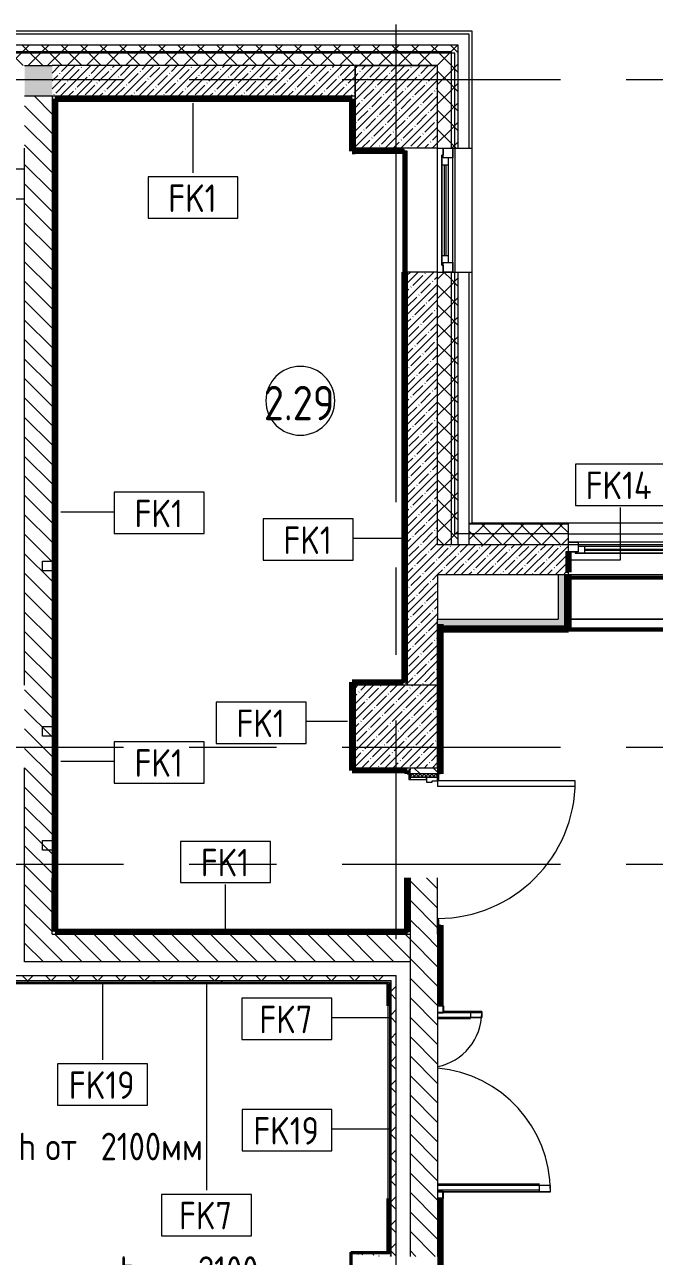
# Model space of a CAD drawing. Header units: millimetres. Extents: x -3245 to 186632, y -8553 to 29000.
# Drawn here: x 30610 to 35184, y 18450 to 27398 of the extents above; entities that cross this region are included whole.
import ezdxf

# ---------------------------------------------------------------- set-up
doc = ezdxf.new("R2010")
doc.units = ezdxf.units.MM
doc.linetypes.add('Осевая', pattern=[3175, 635, -476.25, 1587.5, -476.25])
for name, color, linetype, lineweight in [('A-AREA-IDEN', 7, 'Continuous', 9), ('A-DETL-GENF', 7, 'Continuous', 9), ('A-DOOR', 7, 'Continuous', 9), ('A-DOOR-1', 7, 'Continuous', 13), ('A-DOOR-FRAM', 7, 'Continuous', 13), ('A-DOOR-FRAM-1', 7, 'Continuous', 9), ('A-GLAZ', 7, 'Continuous', 9), ('A-GLAZ-1', 7, 'Continuous', 13), ('A-GLAZ-CWMG', 7, 'Continuous', 9), ('A-GLAZ-CWMG-1', 7, 'Continuous', 25), ('A-WALL', 7, 'Continuous', 9), ('A-WALL-IDEN', 7, 'Continuous', 9), ('G-ANNO-TEXT', 7, 'Continuous', 9), ('I-WALL', 7, 'Continuous', 9), ('S-COLS', 7, 'Continuous', 9), ('Оси', 7, 'Continuous', 9), ('Оси-2', 7, 'Осевая', 9)]:
    doc.layers.add(name, color=color, linetype=linetype, lineweight=lineweight)
for name, color, linetype, lineweight, true_color in [('A-WALL-1', 7, 'Continuous', 9, 0xc0c0c0), ('A-WALL-4', 7, 'Continuous', 9, 0xff80c0), ('I-WALL-10', 7, 'Continuous', 80, 0xff80c0), ('I-WALL-11', 7, 'Continuous', 53, 0xff80c0), ('I-WALL-12', 7, 'Continuous', 35, 0xff8000), ('I-WALL-2', 7, 'Continuous', 9, 0xff8000), ('I-WALL-23', 7, 'Continuous', 80, 0xffd2ff), ('I-WALL-5', 7, 'Continuous', 9, 0xc0c0c0), ('S-WALL-ANLY', 7, 'Continuous', 13, 0x008040), ('S-WALL-ANLY-1', 7, 'Continuous', 5, 0x008040)]:
    doc.layers.add(name, color=color, linetype=linetype, lineweight=lineweight, true_color=true_color)
doc.styles.add('GOST Common', font='GOST_Common.ttf', dxfattribs={"width": 0.9, "height": 200})
doc.styles.add('GOST Common_1', font='GOST_Common.ttf', dxfattribs={"width": 0.9, "height": 250})
pattern_1 = [(45, (0, 0), (-70.71068, 70.71068), []), (135, (0, 0), (-70.71068, -70.71068), [])]
pattern_2 = [(45, (0, 0), (-57.02463, 57.02463), []), (45, (57.025, 0), (-57.02463, 57.02463), [100.806, -20.161, 3.353, -16.808])]
pattern_3 = [(135, (0, 0), (-70.71068, -70.71068), [])]
pattern_4 = [(0, (0, 0), (121.92, 30.48), [10.058, -81.382, 10.058, -81.382, -487.68]), (0, (0, 0), (121.92, 30.48), [-182.88, 10.058, -172.822, 10.058, -81.382, -213.36]), (0, (0, 0), (121.92, 30.48), [-457.2, 10.058, -50.902, 10.058, -142.342]), (120, (45.72, 15.24), (-87.356454, 90.345817), [10.058, -81.382, 10.058, -81.382, -487.68]), (120, (45.72, 15.24), (-87.356454, 90.345817), [-182.88, 10.058, -172.822, 10.058, -81.382, -213.36]), (120, (45.72, 15.24), (-87.356454, 90.345817), [-457.2, 10.058, -50.902, 10.058, -142.342]), (240, (60.96, 76.2), (-34.563546, -120.825817), [10.058, -81.382, 10.058, -81.382, -487.68]), (240, (60.96, 76.2), (-34.563546, -120.825817), [-182.88, 10.058, -172.822, 10.058, -81.382, -213.36]), (240, (60.96, 76.2), (-34.563546, -120.825817), [-457.2, 10.058, -50.902, 10.058, -142.342])]
pattern_5 = [(0, (0, 0), (406.4, 101.6), [33.528, -271.272, 33.528, -271.272, -1625.6]), (0, (0, 0), (406.4, 101.6), [-609.6, 33.528, -576.072, 33.528, -271.272, -711.2]), (0, (0, 0), (406.4, 101.6), [-1524, 33.528, -169.672, 33.528, -474.472]), (120, (152.4, 50.8), (-291.18818, 301.15272), [33.528, -271.272, 33.528, -271.272, -1625.6]), (120, (152.4, 50.8), (-291.18818, 301.15272), [-609.6, 33.528, -576.072, 33.528, -271.272, -711.2]), (120, (152.4, 50.8), (-291.18818, 301.15272), [-1524, 33.528, -169.672, 33.528, -474.472]), (240, (203.2, 254), (-115.21182, -402.75272), [33.528, -271.272, 33.528, -271.272, -1625.6]), (240, (203.2, 254), (-115.21182, -402.75272), [-609.6, 33.528, -576.072, 33.528, -271.272, -711.2]), (240, (203.2, 254), (-115.21182, -402.75272), [-1524, 33.528, -169.672, 33.528, -474.472])]
pattern_6 = [(135, (0, 0), (-84.8528, -84.8528), []), (225, (0, 0), (84.8528, -84.8528), [])]
pattern_7 = [(45, (0, 0), (-106.066, 106.066), []), (135, (0, 0), (-106.066, -106.066), [])]

# ---------------------------------------------------------------- blocks, each defined once
blk = doc.blocks.new('120_Окно_СКБ_2Ст - 120_Окно_СКБ_2Ст 3100х2500 _мал_створка слева_ 2-V39-План отделки стен 2 этажа в осях 1-12')
at = {"layer": 'A-GLAZ'}
for p, q in [((1550, -57), (-1550, -57)), ((-1549.8, -127), (-1500, -127)), ((-1430, -107), (600, -107)), ((600, -117), (-1430, -117)), ((670, -127), (700, -127)), ((770, -107), (1430, -107)), ((1430, -117), (770, -117)), ((1500, -127), (1530, -127))]:
    blk.add_line(p, q, dxfattribs=at)
at = {"layer": 'A-GLAZ-1'}
for p, q in [((-1550, -127), (-1550, -57)), ((-1550, -57), (-1480, -57)), ((-1480, -57), (-1480, -127)), ((650, -87), (-1480, -87)), ((-1480, -87), (-1480, -127)), ((-1430, -137), (-1430, -87)), ((600, -137), (600, -87)), ((650, -127), (650, -57)), ((650, -57), (720, -57)), ((650, -127), (650, -87)), ((720, -57), (720, -127)), ((1480, -87), (720, -87)), ((720, -87), (720, -127)), ((770, -137), (770, -87)), ((1430, -137), (1430, -87)), ((1480, -127), (1480, -57)), ((1480, -57), (1550, -57)), ((1480, -127), (1480, -87)), ((1550, -57), (1550, -127)), ((-1480, -127), (-1550, -127)), ((-1480, -127), (-1500, -127)), ((-1500, -127), (-1500, -137)), ((-1500, -137), (670, -137)), ((670, -137), (-1500, -137)), ((720, -127), (650, -127)), ((670, -127), (650, -127)), ((670, -137), (670, -127)), ((720, -127), (700, -127)), ((700, -127), (700, -137)), ((700, -137), (1500, -137)), ((1500, -137), (700, -137)), ((1550, -127), (1480, -127)), ((1500, -127), (1480, -127)), ((1500, -137), (1500, -127))]:
    blk.add_line(p, q, dxfattribs=at)
blk = doc.blocks.new('120_Окно_СКБ_1Ст - 120_Окно_СКБ_1Ст 900х2500_h_-19906774-План отделки стен 2 этажа в осях 1-12')
at = {"layer": 'A-GLAZ'}
for p, q in [((450, -5), (-450, -5)), ((-450, -75), (-400, -75)), ((-330, -55), (330, -55)), ((330, -65), (-330, -65)), ((400, -75), (450, -75))]:
    blk.add_line(p, q, dxfattribs=at)
at = {"layer": 'A-GLAZ-1'}
for p, q in [((-450, -75), (-450, -5)), ((-450, -5), (-380, -5)), ((-380, -75), (-450, -75)), ((-380, -75), (-400, -75)), ((-400, -75), (-400, -85)), ((-400, -85), (400, -85)), ((400, -85), (-400, -85)), ((-380, -5), (-380, -75)), ((380, -35), (-380, -35)), ((-380, -35), (-380, -75)), ((-330, -85), (-330, -35)), ((330, -85), (330, -35)), ((380, -75), (380, -5)), ((380, -5), (450, -5)), ((380, -75), (380, -35)), ((450, -75), (380, -75)), ((400, -75), (380, -75)), ((400, -85), (400, -75)), ((450, -5), (450, -75))]:
    blk.add_line(p, q, dxfattribs=at)
blk = doc.blocks.new('120_Окно_СКБ_2Ст - 120_Окно_СКБ_2Ст 2100х1800 _мал створка справа_-24235684-План отделки стен 2 этажа в осях 1-12')
at = {"layer": 'A-GLAZ-1'}
for p, q in [((-1050, 30), (-1050, 100)), ((-1050, 100), (-980, 100)), ((-980, 100), (-980, 30)), ((150, 30), (150, 100)), ((150, 100), (220, 100)), ((220, 100), (220, 30)), ((980, 30), (980, 100)), ((980, 100), (1050, 100)), ((1050, 100), (1050, 30)), ((-980, 30), (-1050, 30)), ((220, 30), (150, 30)), ((1050, 30), (980, 30))]:
    blk.add_line(p, q, dxfattribs=at)
blk = doc.blocks.new('BSC_Колонна _Прямоугольная - 600х600-V42-План отделки стен 2 этажа в осях 1-12')
at = {"layer": 'S-COLS'}
h = blk.add_hatch(dxfattribs=at)
h.set_pattern_fill('FP_50', color=256, style=0, pattern_type=2)
h.set_pattern_definition([(45, (-33310, -22300), (-57.02463, 57.02463), []), (45, (-33252.975, -22300), (-57.02463, 57.02463), [100.806, -20.161, 3.353, -16.808])])
h.paths.add_polyline_path([(-300, -300), (300, -300), (300, 300), (-300, 300)])
for p, q in [((300, 300), (-300, 300)), ((-300, 300), (-300, -300)), ((300, -300), (300, 300)), ((-300, -300), (300, -300))]:
    blk.add_line(p, q, dxfattribs=at)
blk = doc.blocks.new('110_Дверь_СКБ_1Ст_Внутренняя1 - Д-4б _огнестойкая EI 30_-32701367-План отделки стен 2 этажа в осях 1-12')
at = {"layer": 'A-DOOR-FRAM-1'}
h = blk.add_hatch(dxfattribs=at)
h.set_pattern_fill('FP_16', color=256, style=0, pattern_type=2)
h.set_pattern_definition([(45, (-371.384, 164.685), (-14.1421, 14.1421), []), (135, (-371.384, 164.685), (-14.1421, -14.1421), [])])
h.paths.add_polyline_path([(-512.5, 100), (-537.5, 100), (-537.5, -100), (-512.5, -100)])
at = {"layer": 'A-DOOR'}
blk.add_arc((-487.5, 100), 1000, 0, 90, dxfattribs=at)
at = {"layer": 'A-DOOR-1'}
for p, q in [((-487.5, 1100), (-487.5, 100)), ((-447.5, 1100), (-487.5, 1100)), ((-447.5, 100), (-447.5, 1100)), ((-487.5, 100), (-447.5, 100))]:
    blk.add_line(p, q, dxfattribs=at)
at = {"layer": 'A-DOOR-FRAM'}
for p, q in [((-497.5, 108), (-567.5, 108)), ((-567.5, 108), (-567.5, 100)), ((-567.5, 100), (-497.5, 100)), ((-512.5, 100), (-537.5, 100)), ((-537.5, 100), (-537.5, -100)), ((-487.5, 100), (-512.5, 100)), ((-512.5, 100), (-512.5, 20)), ((-512.5, -100), (-512.5, 100)), ((-497.5, 100), (-512.5, 100)), ((-512.5, 100), (-512.5, 99)), ((-512.5, 99), (-497.5, 99)), ((-497.5, 100), (-497.5, 108)), ((-497.5, 99), (-497.5, 100)), ((-487.5, 60), (-487.5, 100)), ((592.5, 108), (522.5, 108)), ((522.5, 108), (522.5, 100)), ((592.5, 100), (592.5, 108)), ((-512.5, 20), (-477.5, 20)), ((-497.5, 20), (-512.5, 20)), ((-512.5, 20), (-512.5, -100)), ((-497.5, -100), (-497.5, 20)), ((-477.5, 60), (-487.5, 60)), ((-477.5, 20), (-477.5, 60)), ((-497.5, -100), (-567.5, -100)), ((-567.5, -100), (-567.5, -108)), ((-567.5, -108), (-497.5, -108)), ((-537.5, -100), (-512.5, -100)), ((-512.5, -100), (-497.5, -100)), ((-497.5, -108), (-497.5, -100))]:
    blk.add_line(p, q, dxfattribs=at)
blk = doc.blocks.new('Прямоугольный импост - Импост структурный с накладкой - 160мм Темный-V92-План отделки стен 2 этажа в осях 1-12')
at = {"layer": 'A-GLAZ-CWMG-1'}
for p, q in [((0, 140), (-50, 140)), ((-50, 140), (-50, 100)), ((0, 140), (0, 100))]:
    blk.add_line(p, q, dxfattribs=at)
blk = doc.blocks.new('Дверь_Витражная_остекление_ - Д-39_л_ Актовый-V93-План отделки стен 2 этажа в осях 1-12')
at = {"layer": 'A-DETL-GENF'}
for p, q in [((650, 920), (605, 920)), ((605, 920), (605, 100)), ((650, 920), (605, 920)), ((605, 920), (605, 100)), ((650, 920), (650, 140)), ((650, 140), (650, 920)), ((596, 840), (596, 100)), ((650, 840), (605, 840)), ((640, 840), (640, 100)), ((-660, 420), (-615, 420)), ((-660, 420), (-660, 140)), ((-615, 420), (-660, 420)), ((-660, 420), (-660, 140)), ((-615, 420), (-615, 100)), ((-615, 100), (-615, 420)), ((-660, 340), (-615, 340)), ((-650, 340), (-650, 140)), ((-606, 340), (-606, 100))]:
    blk.add_line(p, q, dxfattribs=at)
at = {"layer": 'A-DOOR'}
for p, q in [((650, 920), (650, 140)), ((-650, 420), (-650, 140))]:
    blk.add_line(p, q, dxfattribs=at)
for centre, radius, start, end in [((650, 20), 900, 90, 174.88969), ((-650, 20), 400, 11.54443, 90)]:
    blk.add_arc(centre, radius, start, end, dxfattribs=at)
blk = doc.blocks.new('Прямоугольный импост - Импост структурный с накладкой - 160мм Темный-V94-План отделки стен 2 этажа в осях 1-12')
at = {"layer": 'A-GLAZ-CWMG-1'}
for p, q in [((0, 140), (-50, 140)), ((-50, 140), (-50, 100)), ((0, 140), (0, 100))]:
    blk.add_line(p, q, dxfattribs=at)
blk = doc.blocks.new('Стены наклон_ амфитеатр1 - Стены наклон_ амфитеатр-33007412-План отделки стен 2 этажа в осях 1-12')
at = {"layer": 'A-WALL-1'}
for p, q in [((21879, 26132.7), (21879, 26351.1)), ((21879, 26351.1), (30590, 26351.1)), ((30590, 26351.1), (30610, 26351.1)), ((30610, 26132.7), (30610, 26351.1)), ((21879, 26132.7), (30590, 26132.7)), ((30590, 26132.7), (30610, 26132.7))]:
    blk.add_line(p, q, dxfattribs=at)
blk = doc.blocks.new('Зашивка приборов отопления22 - Зашивка приборов отопления-33321747-План отделки стен 2 этажа в осях 1-12')
at = {"layer": 'A-WALL-1'}
for p, q in [((37267.8, 26888.4), (34187.8, 26888.4)), ((34187.8, 26567.4), (37267.8, 26567.4)), ((37267.8, 26567.4), (34187.8, 26567.4)), ((34187.8, 26492.4), (37267.8, 26492.4))]:
    blk.add_line(p, q, dxfattribs=at)
blk = doc.blocks.new('М_стена_0001 - Типоразмер_без рамки-25382661-План отделки стен 2 этажа в осях 1-12')
at = {"layer": 'A-WALL-IDEN'}
for p, q in [((3.258, 1.523), (-3.273, 1.523)), ((-3.273, 1.523), (-3.273, -1.477)), ((3.258, -1.477), (3.258, 1.523)), ((-3.273, -1.477), (3.258, -1.477))]:
    blk.add_line(p, q, dxfattribs=at)
blk = doc.blocks.new('Марка_Помещения - Номер-25198446-План отделки стен 2 этажа в осях 1-12')
at = {"layer": 'A-AREA-IDEN'}
for start, end in [(360, 180), (180, 360)]:
    blk.add_arc((0, 0), 2.5, start, end, dxfattribs=at)

msp = doc.modelspace()

# ---------------------------------------------------------------- hatches: boundary and pattern name
at = {"layer": 'A-WALL'}
h = msp.add_hatch(dxfattribs=at)
h.set_pattern_fill('FP_14', color=256, style=0, pattern_type=2)
h.set_pattern_definition(pattern_1)
h.paths.add_polyline_path([(33710, 27200), (33710, 27250), (19610.3, 27250), (19610.3, 27200), (33610, 27200)])
h.paths.add_polyline_path([(18710.3, 27200), (18710.3, 27250), (17810.3, 27250), (17810.3, 27200), (18299.9, 27200)])
h.paths.add_polyline_path([(16910.3, 27200), (16910.3, 27250), (16010.3, 27250), (16010.3, 27200), (16287, 27200)])
h.paths.add_polyline_path([(15110.3, 27200), (15110.3, 27250), (13689, 27250), (13689, 27200), (14945.1, 27200)])
h = msp.add_hatch(dxfattribs=at)
h.set_pattern_fill('FP_14', color=256, style=0, pattern_type=2)
h.set_pattern_definition(pattern_1)
h.paths.add_polyline_path([(33732.1, 23620), (33760, 23620), (33760, 25600), (33710, 25600), (33710, 23620)])
h.paths.add_polyline_path([(33760, 26500), (33760, 27250), (33710, 27250), (33710, 26500), (33732.1, 26500)])
h = msp.add_hatch(dxfattribs=at)
h.set_pattern_fill('FP_14', color=256, style=0, pattern_type=2)
h.set_pattern_definition(pattern_1)
h.paths.add_polyline_path([(30810, 27100), (33610, 27100), (33610, 27200), (19610.3, 27200), (19610.3, 27100), (30610, 27100)])
h.paths.add_polyline_path([(14780, 27100), (15110.3, 27100), (15110.3, 27200), (13689, 27200), (13690, 27100), (14760, 27100)])
h.paths.add_polyline_path([(18710.3, 27100), (18710.3, 27200), (17810.3, 27200), (17810.3, 27100), (18299.9, 27100)])
h.paths.add_polyline_path([(16010.3, 27100), (16910.3, 27100), (16910.3, 27200), (16010.3, 27200)])
h = msp.add_hatch(dxfattribs=at)
h.set_pattern_fill('FP_14', color=256, style=0, pattern_type=2)
h.set_pattern_definition(pattern_1)
h.paths.add_polyline_path([(33610, 23620), (33710, 23620), (33710, 25600), (33610, 25600), (33610, 23838.2)])
h.paths.add_polyline_path([(33710, 26500), (33710, 27200), (33610, 27200), (33610, 26500)])
h = msp.add_hatch(dxfattribs=at)
h.set_pattern_fill('FP_14', color=256, style=0, pattern_type=2)
h.set_pattern_definition(pattern_1)
h.paths.add_polyline_path([(33840, 23620), (34560, 23620), (34560, 23770), (33840, 23770)])
h.paths.add_polyline_path([(37660, 23620), (38887.7, 23620), (38887.7, 23770), (37660, 23770)])
at = {"layer": 'I-WALL'}
h = msp.add_hatch(dxfattribs=at)
h.set_pattern_fill('FP_17', color=256, style=0, pattern_type=2)
h.set_pattern_definition(pattern_2)
h.paths.add_polyline_path([(30810, 26880), (30810, 27100), (30610, 27100), (30610, 26880)])
h.paths.add_polyline_path([(29706.3, 26880), (30010, 26880), (30010, 27100), (26410, 27100), (26410, 26880), (28364.4, 26880)])
h.paths.add_polyline_path([(25810, 26880), (25810, 27100), (22510, 27100), (22510, 26880), (22996.6, 26880)])
h = msp.add_hatch(dxfattribs=at)
h.set_pattern_fill('FP_17', color=256, style=0, pattern_type=2)
h.set_pattern_definition(pattern_2)
h.paths.add_polyline_path([(30830, 26880), (33010, 26880), (33010, 27100), (30810, 27100), (30810, 26880)])
h = msp.add_hatch(dxfattribs=at)
h.set_pattern_fill('FP_13', color=256, style=0, pattern_type=2)
h.set_pattern_definition(pattern_3)
h.paths.add_polyline_path([(30810, 20790), (30810, 26880), (30610, 26880), (30610, 20790)])
h = msp.add_hatch(dxfattribs=at)
h.set_pattern_fill('FP_89', color=256, style=0, pattern_type=2)
h.set_pattern_definition(pattern_4)
h.paths.add_polyline_path([(30830, 21200), (30830, 26880), (30810, 26880), (30810, 21200)])
h = msp.add_hatch(dxfattribs=at)
h.set_pattern_fill('FP_89', color=256, style=0, pattern_type=2)
h.set_pattern_definition(pattern_4)
h.paths.add_polyline_path([(30830, 26860), (33010, 26860), (33010, 26880), (30830, 26880)])
h = msp.add_hatch(dxfattribs=at)
h.set_pattern_fill('FP_89', color=256, style=0, pattern_type=2)
h.set_pattern_definition(pattern_4)
h.paths.add_polyline_path([(32990, 26480), (33010, 26480), (33010, 26860), (32990, 26859)])
h = msp.add_hatch(dxfattribs=at)
h.set_pattern_fill('FP_89', color=256, style=0, pattern_type=2)
h.set_pattern_definition(pattern_4)
h.paths.add_polyline_path([(33010, 26480), (33360, 26480), (33360, 26500), (33010, 26500)])
h = msp.add_hatch(dxfattribs=at)
h.set_pattern_fill('FP_89', color=256, style=0, pattern_type=2)
h.set_pattern_definition(pattern_4)
h.paths.add_polyline_path([(33370, 22620), (33390, 22620), (33390, 25600), (33370, 25600), (33370, 23838.2)])
h = msp.add_hatch(dxfattribs=at)
h.set_pattern_fill('FP_17', color=256, style=0, pattern_type=2)
h.set_pattern_definition(pattern_2)
h.paths.add_polyline_path([(33390, 22600), (33610, 22600), (33610, 25600), (33390, 25600), (33390, 22620)])
h = msp.add_hatch(dxfattribs=at)
h.set_pattern_fill('FP_17', color=256, style=0, pattern_type=2)
h.set_pattern_definition(pattern_2)
h.paths.add_polyline_path([(38428.8, 23400), (38490, 23400), (38490, 23620), (37660, 23620), (37660, 23400), (37757.9, 23400)])
h.paths.add_polyline_path([(33732.1, 23400), (34560, 23400), (34560, 23620), (33610, 23620), (33610, 23400)])
h = msp.add_hatch(dxfattribs=at)
h.set_pattern_fill('FP_89', color=256, style=0, pattern_type=2)
h.set_pattern_definition(pattern_4)
h.paths.add_polyline_path([(34560.2, 23420), (34560.2, 23568), (34540.2, 23568), (34540.2, 23420)])
for points in [[(34485, 23079), (34535, 23079), (34535, 23400), (34485, 23400)], [(34535, 23029), (34535, 23079), (33610, 23079), (33610, 23029), (34403, 23029)]]:
    msp.add_hatch(color=256, dxfattribs=at).paths.add_polyline_path(points)
h = msp.add_hatch(dxfattribs=at)
h.set_pattern_fill('FP_90', color=256, style=0, pattern_type=2)
h.set_pattern_definition(pattern_7)
h.paths.add_polyline_path([(34547.5, 23029), (34547.5, 23400), (34535, 23400), (34535, 23029)])
h = msp.add_hatch(dxfattribs=at)
h.set_pattern_fill('FP_90', color=256, style=0, pattern_type=2)
h.set_pattern_definition(pattern_7)
h.paths.add_polyline_path([(34547.5, 23016.5), (34560, 23016.5), (34560, 23400), (34547.5, 23400), (34547.5, 23029)])
h = msp.add_hatch(dxfattribs=at)
h.set_pattern_fill('FP_90', color=256, style=0, pattern_type=2)
h.set_pattern_definition(pattern_7)
h.paths.add_polyline_path([(33610, 23016.5), (34547.5, 23016.5), (34547.5, 23029), (33610, 23029)])
h = msp.add_hatch(dxfattribs=at)
h.set_pattern_fill('FP_90', color=256, style=0, pattern_type=2)
h.set_pattern_definition(pattern_7)
h.paths.add_polyline_path([(33630, 23004), (34560, 23004), (34560, 23016.5), (33610, 23016.5), (33610, 23004)])
h = msp.add_hatch(dxfattribs=at)
h.set_pattern_fill('FP_89', color=256, style=0, pattern_type=2)
h.set_pattern_definition(pattern_4)
h.paths.add_polyline_path([(33630, 17850), (33630, 18870), (33610, 18870), (33610, 17850)])
h.paths.add_polyline_path([(33630, 20270), (33630, 20855), (33618, 20855), (33618, 20825), (33610, 20825), (33610, 20270)])
h.paths.add_polyline_path([(33618, 21955), (33630, 21955.3), (33630, 23004), (33610, 23004), (33610, 21985), (33618, 21985), (33618, 21955.3)])
h = msp.add_hatch(dxfattribs=at)
h.set_pattern_fill('FP_89', color=256, style=0, pattern_type=2)
h.set_pattern_definition(pattern_4)
h.paths.add_polyline_path([(33010, 22000), (33010, 22620), (32990, 22620), (32990, 22000)])
h = msp.add_hatch(dxfattribs=at)
h.set_pattern_fill('FP_89', color=256, style=0, pattern_type=2)
h.set_pattern_definition(pattern_4)
h.paths.add_polyline_path([(33390, 22600), (33390, 22620), (33010, 22620), (33010, 22600)])
h = msp.add_hatch(dxfattribs=at)
h.set_pattern_fill('FP_89', color=256, style=0, pattern_type=2)
h.set_pattern_definition(pattern_4)
h.paths.add_polyline_path([(33390, 21980), (33390, 22000), (32990, 22000), (32990, 21980), (33010, 21980)])
h = msp.add_hatch(dxfattribs=at)
h.set_pattern_fill('FP_89', color=256, style=0, pattern_type=2)
h.set_pattern_definition(pattern_4)
h.paths.add_polyline_path([(33402, 21955), (33402, 21985), (33410, 21985), (33410, 22000), (33390, 22000), (33390, 21955)])
h = msp.add_hatch(dxfattribs=at)
h.set_pattern_fill('FP_13', color=256, style=0, pattern_type=2)
h.set_pattern_definition(pattern_3)
h.paths.add_polyline_path([(33610, 21955), (33610, 22000), (33410, 22000), (33410, 21955)])
h = msp.add_hatch(dxfattribs=at)
h.set_pattern_fill('FP_89', color=256, style=0, pattern_type=2)
h.set_pattern_definition(pattern_4)
h.paths.add_polyline_path([(30830, 20810), (30830, 21200), (30810, 21200), (30810, 20810)])
h = msp.add_hatch(dxfattribs=at)
h.set_pattern_fill('FP_89', color=256, style=0, pattern_type=2)
h.set_pattern_definition(pattern_4)
h.paths.add_polyline_path([(33390, 20790), (33410, 20790), (33410, 21200), (33390, 21200), (33390, 21013.9)])
h = msp.add_hatch(dxfattribs=at)
h.set_pattern_fill('FP_13', color=256, style=0, pattern_type=2)
h.set_pattern_definition(pattern_3)
h.paths.add_polyline_path([(33610, 20790), (33610, 21200), (33410, 21200), (33410, 20790)])
h = msp.add_hatch(dxfattribs=at)
h.set_pattern_fill('FP_13', color=256, style=0, pattern_type=2)
h.set_pattern_definition(pattern_3)
h.paths.add_polyline_path([(33410, 20590), (33410, 20790), (30610, 20790), (30610, 20590), (33061.1, 20590)])
h = msp.add_hatch(dxfattribs=at)
h.set_pattern_fill('FP_89', color=256, style=0, pattern_type=2)
h.set_pattern_definition(pattern_4)
h.paths.add_polyline_path([(33410, 20790), (33410, 20810), (30810, 20810), (30810, 20790), (33061.1, 20790)])
h = msp.add_hatch(dxfattribs=at)
h.set_pattern_fill('FP_13', color=256, style=0, pattern_type=2)
h.set_pattern_definition(pattern_3)
h.paths.add_polyline_path([(33610, 18450), (33610, 20790), (33410, 20790), (33410, 18450)])
h = msp.add_hatch(dxfattribs=at)
h.set_pattern_fill('FP_91', color=256, style=0, pattern_type=2)
h.set_pattern_definition(pattern_5)
h.paths.add_polyline_path([(33061.1, 20440), (33260, 20440), (33260, 20453), (30460, 20453), (30460, 20440), (32390.1, 20440)])
h = msp.add_hatch(dxfattribs=at)
h.set_pattern_fill('FP_92', color=256, style=0, pattern_type=2)
h.set_pattern_definition(pattern_6)
h.paths.add_polyline_path([(33273, 20453), (33273, 20490), (30473, 20490), (30473, 20453), (33260, 20453)])
h = msp.add_hatch(dxfattribs=at)
h.set_pattern_fill('FP_91', color=256, style=0, pattern_type=2)
h.set_pattern_definition(pattern_5)
h.paths.add_polyline_path([(33273, 18470), (33273, 20453), (33260, 20453), (33260, 18470)])
h = msp.add_hatch(dxfattribs=at)
h.set_pattern_fill('FP_92', color=256, style=0, pattern_type=2)
h.set_pattern_definition(pattern_6)
h.paths.add_polyline_path([(33310, 18450), (33310, 20490), (33273, 20490), (33273, 18450)])
h = msp.add_hatch(dxfattribs=at)
h.set_pattern_fill('FP_89', color=256, style=0, pattern_type=2)
h.set_pattern_definition(pattern_4)
h.paths.add_polyline_path([(33273, 18450), (33273, 18470), (32990, 18470), (32990, 18450), (33061.1, 18450)])
at = {"layer": 'I-WALL-2'}
for points in [[(33249, 20270), (33250, 20270), (33249, 20428)], [(33249, 18481), (33250, 18481), (33249, 18660.2)], [(32980, 18470), (32980, 18480), (32979, 18480), (32979, 18470)]]:
    msp.add_hatch(color=256, dxfattribs=at).paths.add_polyline_path(points)
at = {"layer": 'S-COLS'}
h = msp.add_hatch(dxfattribs=at)
h.set_pattern_fill('FP_17', color=256, style=0, pattern_type=2)
h.set_pattern_definition(pattern_2)
h.paths.add_polyline_path([(33010, 26500), (33610, 26500), (33610, 27100), (33010, 27100)])

# ---------------------------------------------------------------- linework, layer by layer
at = {"layer": 'A-WALL'}
for p, q in [((33840, 27330), (19610.3, 27330)), ((33840, 26500), (33840, 27330)), ((33760, 27250), (19610.3, 27250)), ((33760, 26500), (33760, 27250)), ((33710, 27200), (19610.3, 27200)), ((33710, 26500), (33710, 27200)), ((33010, 27100), (30810, 27100)), ((30610, 26880), (33010, 26880)), ((30830, 26860), (30830, 20810)), ((30830, 26860), (30831, 26860)), ((33360, 26480), (33010, 26480)), ((33390, 25600), (33390, 22600)), ((33610, 23620), (33610, 25600)), ((33710, 23620), (33710, 25600)), ((33760, 23620), (33760, 25600)), ((33840, 23620), (33840, 25600)), ((34560, 23773), (33840, 23773)), ((34560, 23770), (33840, 23770)), ((33860, 23620), (33610, 23620)), ((34535, 23029), (34535, 23400)), ((34547.5, 23016.5), (34547.5, 23400)), ((33610, 22600), (33610, 23079)), ((34535, 23029), (33610, 23029)), ((34547.5, 23016.5), (33610, 23016.5)), ((33630, 23004), (33610, 23004)), ((33610, 23004), (33610, 22600)), ((33390, 21980), (32990, 21980)), ((33390, 21980), (33390, 21979)), ((33410, 22000), (33410, 21985)), ((30810, 20790), (30810, 21200)), ((33410, 21200), (33410, 20790)), ((30810, 20790), (33410, 20790)), ((33390, 20810), (33389, 20810)), ((33410, 20590), (33410, 18450)), ((30473, 20453), (33273, 20453)), ((30510, 20490), (33310, 20490)), ((33273, 18450), (33273, 20453)), ((33310, 18450), (33310, 20490)), ((33260, 18470), (33273, 18470))]:
    msp.add_line(p, q, dxfattribs=at)
at = {"layer": 'A-WALL-1'}
for p, q in [((33860, 27350), (19610.3, 27350)), ((33860, 23773), (33860, 27350)), ((33610, 27100), (30810, 27100)), ((33610, 25600), (33610, 27100)), ((33610, 26500), (33860, 26500)), ((33610, 25600), (33860, 25600)), ((33860, 23778), (38887.7, 23778)), ((34560, 23620), (34560, 23778)), ((38887.7, 23620), (33860, 23620))]:
    msp.add_line(p, q, dxfattribs=at)
at = {"layer": 'A-WALL-4'}
for p, q in [((30831, 26860), (32990, 26860)), ((32990, 26859), (32990, 26860)), ((33369, 22620), (33370, 22620)), ((33390, 21955), (33390, 21979)), ((33389, 20810), (30830, 20810))]:
    msp.add_line(p, q, dxfattribs=at)
at = {"layer": 'A-WALL-IDEN'}
for p, q in [((31832.7, 26826.5), (31832.7, 26321.4)), ((30873.2, 23859.1), (31261.4, 23859.1)), ((34938.9, 23509.2), (34938.9, 23891.3)), ((33368.3, 23665), (32995.8, 23665)), ((34576.8, 23509.2), (34938.9, 23509.2)), ((32955.1, 22334.4), (32654.6, 22334.4)), ((30873.2, 22046.4), (31261.4, 22046.4)), ((32069.1, 20803.6), (32069.1, 21151.1)), ((31176.3, 20434), (31176.3, 19878.2)), ((31931.7, 20434.5), (31931.7, 18930.4)), ((33254.5, 20183.5), (32842, 20183.5)), ((33255, 19374.3), (32842.5, 19374.3))]:
    msp.add_line(p, q, dxfattribs=at)
at = {"layer": 'I-WALL-10'}
for p, q in [((30831, 26859), (30831, 20811)), ((30831, 26859), (32990, 26859)), ((32989, 26479), (32989, 26859)), ((32990, 26859), (32990, 26480)), ((33360, 26479), (32989, 26479)), ((32990, 26480), (33010, 26480)), ((33360, 26479), (33360, 26480)), ((33369, 22620), (33369, 25600)), ((33369, 25600), (33370, 25600)), ((33370, 25600), (33370, 23400)), ((33370, 23400), (33390, 23400)), ((33370, 23399), (33370, 22620)), ((33390, 23399), (33370, 23399)), ((34561, 23400), (34560, 23400)), ((34560, 23400), (34560, 23004)), ((34561, 23003), (34561, 23400)), ((33630, 23041.5), (33630, 21955)), ((33630, 23041.5), (33631, 23041.5)), ((33631, 23004), (33631, 23041.5)), ((34560, 23004), (33631, 23004)), ((33631, 21955), (33631, 23003)), ((33631, 23003), (34561, 23003)), ((32989, 21979), (32989, 22621)), ((32989, 22621), (33359, 22621)), ((32990, 22620), (32990, 21980)), ((33359, 22620), (32990, 22620)), ((33359, 22620), (33359, 22621)), ((33389, 21979), (32989, 21979)), ((33389, 21979), (33389, 21955)), ((33389, 21955), (33390, 21955)), ((33630, 21955), (33631, 21955)), ((33389, 20811), (33389, 21200)), ((33390, 20810), (33390, 21200)), ((33630, 20855), (33630, 20270)), ((33630, 20855), (33631, 20855)), ((33631, 20270), (33631, 20855)), ((30831, 20811), (33389, 20811)), ((33630, 20270), (33631, 20270)), ((33630, 18870), (33630, 17871)), ((33630, 18870), (33631, 18870)), ((33631, 17871), (33631, 18870))]:
    msp.add_line(p, q, dxfattribs=at)
at = {"layer": 'I-WALL-11'}
for p, q in [((33360, 26480), (33370, 26480)), ((33369, 26479), (33360, 26479)), ((33369, 25600), (33369, 26479)), ((33370, 26479), (33370, 25600)), ((37639, 23379), (34561, 23379)), ((34561, 23004), (37640, 23004)), ((37640, 23003), (34561, 23003))]:
    msp.add_line(p, q, dxfattribs=at)
at = {"layer": 'I-WALL-12'}
for p, q in [((33249, 20270), (33249, 20429)), ((33249, 18481), (33249, 18870)), ((32979, 18481), (33249, 18481)), ((32979, 14011), (32979, 18481))]:
    msp.add_line(p, q, dxfattribs=at)
at = {"layer": 'I-WALL-23'}
for p, q in [((34561.2, 23568), (34560.2, 23568)), ((34560.2, 23568), (34560.2, 23420)), ((34561.2, 23420), (34561.2, 23568)), ((34560.2, 23420), (34561.2, 23420))]:
    msp.add_line(p, q, dxfattribs=at)
at = {"layer": 'I-WALL-5'}
for p, q in [((30610, 27100), (30810, 27100)), ((33010, 27100), (33010, 26500)), ((30810, 26880), (30810, 21200)), ((30610, 22600), (30610, 26500)), ((33010, 26500), (33360, 26500)), ((33360, 26480), (33360, 26500)), ((33390, 26480), (33370, 26480)), ((33390, 25600), (33390, 26480)), ((33610, 25600), (33370, 25600)), ((34560.2, 23568), (34540.2, 23568)), ((34540.2, 23568), (34540.2, 23420)), ((34560, 23400), (34560, 23620)), ((33370, 23399), (33370, 23400)), ((33610, 23400), (33610, 23079)), ((34560, 23400), (33610, 23400)), ((34485, 23400), (34485, 23079)), ((34540.2, 23420), (34560.2, 23420)), ((34561, 23380), (34560, 23380)), ((33610, 23079), (34485, 23079)), ((33630, 23004), (33631, 23004)), ((33359, 22620), (33369, 22620)), ((30610, 20590), (30610, 22000)), ((33390, 21955), (33402, 21955)), ((33610, 22000), (33610, 21985)), ((33630, 21955), (33618, 21955)), ((33610, 20790), (33610, 21200)), ((33630, 20855), (33618, 20855)), ((33390, 20790), (33390, 20810)), ((33410, 20810), (33390, 20810)), ((33410, 20790), (33410, 20590)), ((33610, 20790), (33610, 18450)), ((33410, 20590), (30610, 20590)), ((33250, 20429), (30450, 20429)), ((33260, 20440), (30460, 20440)), ((30460, 20439), (33260, 20439)), ((33250, 18480), (33250, 20429)), ((33260, 20440), (33260, 18470)), ((33630, 20270), (33610, 20270)), ((33630, 18870), (33610, 18870)), ((32980, 18480), (33260, 18480)), ((32980, 14015.5), (32980, 18480)), ((32990, 18470), (33260, 18470)), ((32990, 14000), (32990, 18470))]:
    msp.add_line(p, q, dxfattribs=at)
at = {"layer": 'S-COLS'}
for p, q in [((33010, 26500), (33010, 27100)), ((33010, 27100), (33610, 27100)), ((33610, 26500), (33610, 27100)), ((33610, 26500), (33010, 26500))]:
    msp.add_line(p, q, dxfattribs=at)
at = {"layer": 'S-WALL-ANLY'}
for p, q in [((33735, 26500), (33735, 25600)), ((34560, 23698.7), (37660, 23698.7))]:
    msp.add_line(p, q, dxfattribs=at)
at = {"layer": 'S-WALL-ANLY-1'}
for p, q in [((33735, 27190), (19610.3, 27190)), ((33735, 26500), (33735, 27190)), ((33735, 23698.7), (33735, 25600)), ((34560, 23698.7), (33735, 23698.7))]:
    msp.add_line(p, q, dxfattribs=at)
at = {"layer": 'Оси'}
msp.add_line((33310, 24898.1), (33310, 27398.1), dxfattribs=at)
at = {"layer": 'Оси-2'}
for p, q in [((55, 27000), (35770, 27000)), ((33310, 593.7), (33310, 24898.1)), ((55, 22150), (35770, 22150)), ((55, 21300), (35770, 21300))]:
    msp.add_line(p, q, dxfattribs=at)

# ---------------------------------------------------------------- block references
at = {"layer": 'A-AREA-IDEN', "xscale": 99.99999999999993, "yscale": 99.99999999999993, "zscale": 99.99999999999993}
msp.add_blockref('Марка_Помещения - Номер-25198446-План отделки стен 2 этажа в осях 1-12', (32612.7, 24665.4), dxfattribs=at)
at = {"layer": 'A-DOOR'}
for name, p, rotation in [('110_Дверь_СКБ_1Ст_Внутренняя1 - Д-4б _огнестойкая EI 30_-32701367-План отделки стен 2 этажа в осях 1-12', (33510, 21417.5), 270), ('Дверь_Витражная_остекление_ - Д-39_л_ Актовый-V93-План отделки стен 2 этажа в осях 1-12', (33510, 19570), 269.9999999999996)]:
    msp.add_blockref(name, p, dxfattribs=dict(at, rotation=rotation))
at = {"layer": 'A-GLAZ', "rotation": 269.9999999999999}
for name, p in [('120_Окно_СКБ_1Ст - 120_Окно_СКБ_1Ст 900х2500_h_-19906774-План отделки стен 2 этажа в осях 1-12', (33725, 26050)), ('120_Окно_СКБ_2Ст - 120_Окно_СКБ_2Ст 2100х1800 _мал створка справа_-24235684-План отделки стен 2 этажа в осях 1-12', (30710, 22450))]:
    msp.add_blockref(name, p, dxfattribs=at)
at = {"layer": 'A-GLAZ'}
msp.add_blockref('120_Окно_СКБ_2Ст - 120_Окно_СКБ_2Ст 3100х2500 _мал_створка слева_ 2-V39-План отделки стен 2 этажа в осях 1-12', (36110, 23695), dxfattribs=at)
at = {"layer": 'A-GLAZ-CWMG', "extrusion": (0, 0, -1), "rotation": 90.00000000000041}
msp.add_blockref('Прямоугольный импост - Импост структурный с накладкой - 160мм Темный-V92-План отделки стен 2 этажа в осях 1-12', (-33510, 20270), dxfattribs=at)
at = {"layer": 'A-GLAZ-CWMG', "rotation": 269.9999999999996}
msp.add_blockref('Прямоугольный импост - Импост структурный с накладкой - 160мм Темный-V94-План отделки стен 2 этажа в осях 1-12', (33510, 18870), dxfattribs=at)
at = {"layer": 'A-WALL-1'}
for name, p in [('Стены наклон_ амфитеатр1 - Стены наклон_ амфитеатр-33007412-План отделки стен 2 этажа в осях 1-12', (0, 0)), ('Зашивка приборов отопления22 - Зашивка приборов отопления-33321747-План отделки стен 2 этажа в осях 1-12', (372.2, -3488.4))]:
    msp.add_blockref(name, p, dxfattribs=at)
at = {"layer": 'A-WALL-IDEN', "xscale": 99.99999999999993, "yscale": 99.99999999999993, "zscale": 99.99999999999993}
for p in [(31833.5, 26139), (34939.7, 24052.8), (31588.8, 23848.6), (32670, 23654.5), (32328.8, 22324), (31588.8, 22036), (32069.9, 21312.6), (32516.2, 20173), (31177.1, 19695.7), (32516.7, 19363.9), (31932.4, 18747.9)]:
    msp.add_blockref('М_стена_0001 - Типоразмер_без рамки-25382661-План отделки стен 2 этажа в осях 1-12', p, dxfattribs=at)
at = {"layer": 'S-COLS'}
msp.add_blockref('BSC_Колонна _Прямоугольная - 600х600-V42-План отделки стен 2 этажа в осях 1-12', (33310, 22300), dxfattribs=at)

# ---------------------------------------------------------------- texts
at = {"layer": 'A-AREA-IDEN', "insert": (32346.9, 24773.9), "char_height": 250, "width": 663.797, "attachment_point": 1, "style": 'GOST Common_1'}
msp.add_mtext('2.29', dxfattribs=at)
at = {"layer": 'A-WALL-IDEN', "char_height": 200, "attachment_point": 1, "style": 'GOST Common'}
for s, insert, width in [('FK1', (31653.2, 26237), 447.342), ('FK14', (34685.2, 24150.9), 627.721), ('FK1', (31408.5, 23946.6), 447.342), ('FK1', (32489.8, 23752.5), 447.342), ('FK1', (32148.5, 22422), 447.342), ('FK1', (31408.5, 22134), 447.342), ('FK1', (31889.7, 21410.6), 447.342), ('FK7', (32315.3, 20271), 497.848), ('FK19', (30931.6, 19793.7), 606.076), ('FK19', (32271.2, 19461.9), 606.076), ('FK7', (31731.5, 18846), 497.848)]:
    msp.add_mtext(s, dxfattribs=dict(at, insert=insert, width=width))
at = {"layer": 'G-ANNO-TEXT', "char_height": 200, "attachment_point": 1, "style": 'GOST Common'}
for s, insert, width in [('h ', (30565.2, 19348), 238.101), (' 2100', (31053.4, 19348), 663.797), ('от', (30761.7, 19348), 353.544), ('мм', (31601.1, 19348), 360.759), ('h ', (31301.9, 18450.1), 238.101), (' 2100', (31760.3, 18450.1), 663.797)]:
    msp.add_mtext(s, dxfattribs=dict(at, insert=insert, width=width))

doc.saveas('drawing.dxf')
